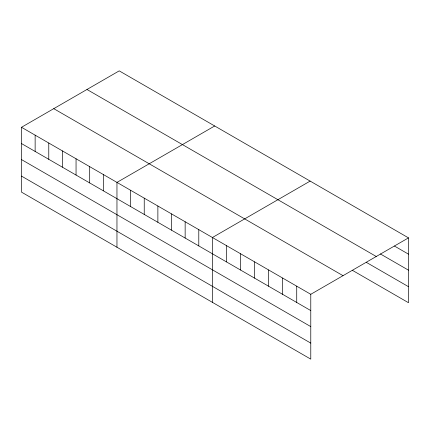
<?xml version="1.0" encoding="UTF-8"?>
<svg xmlns="http://www.w3.org/2000/svg" width="430" height="430" viewBox="0 0 430 430"><rect width="100%" height="100%" fill="white"/><g stroke="black" fill="none" stroke-linecap="round" stroke-linejoin="round"><path stroke-width="0.64" d="M21.5 127.28L310.777 294.297L310.777 359.136L21.5 192.124L21.5 127.28L119.223 70.864L408.5 237.876L408.5 302.72L352.299 270.271M214.683 125.979L116.96 182.395L116.96 247.239M310.143 181.095L212.425 237.51L212.425 302.354M310.777 294.297L408.5 237.876M394.45 246.046L408.5 254.162M380.399 253.958L408.5 270.185M86.973 89.483L376.25 256.495M366.349 262.359L408.5 286.692M53.75 108.661L343.027 275.678M21.5 143.566L310.777 310.578M21.5 159.589L310.777 326.601M21.5 176.101L310.777 343.113M296.727 286.181L296.727 302.467M282.677 278.07L282.677 294.356M268.626 269.959L268.626 286.24M254.576 261.849L254.576 278.129M240.526 253.738L240.526 270.019M226.476 245.621L226.476 261.908M198.789 229.636L198.789 245.922M185.147 221.762L185.147 238.048M171.511 213.893L171.511 230.174M157.875 206.018L157.875 222.299M144.238 198.144L144.238 214.425M130.602 190.27L130.602 206.55M103.324 174.521L103.324 190.807M89.687 166.652L89.687 182.933M76.051 158.777L76.051 175.058M62.414 150.903L62.414 167.184M48.773 143.029L48.773 159.31M35.136 135.154L35.136 151.441"/></g></svg>
